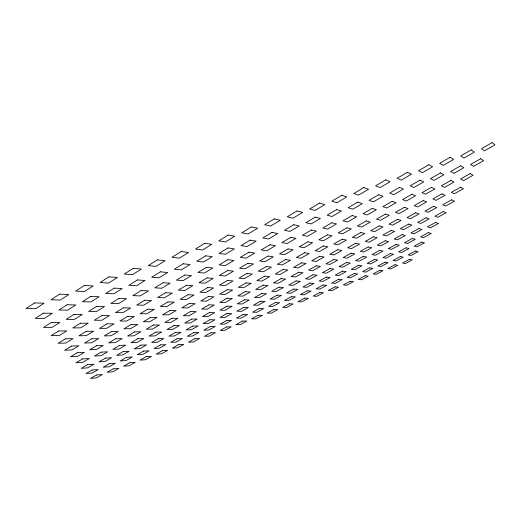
<?xml version="1.0" encoding="UTF-8"?>
<svg xmlns="http://www.w3.org/2000/svg" width="521" height="521" viewBox="0 0 521 521"><rect width="100%" height="100%" fill="white"/><g stroke="black" fill="none" stroke-linecap="round" stroke-linejoin="round"><path stroke-width="0.78" d="M34.503 302.942L26.05 308.51L35.715 308.686L44.122 303.196L34.503 302.942M59.576 294.157L50.986 299.757L60.254 300.057L68.785 294.534L59.576 294.157M84.389 285.456L75.669 291.096L84.552 291.513L93.213 285.957L84.389 285.456M43.302 313.167L35.181 318.409L44.278 318.442L52.354 313.271L43.302 313.167M108.961 276.846L100.11 282.519L108.609 283.046L117.394 277.465L108.961 276.846M67.17 304.739L58.925 310.015L67.665 310.158L75.858 304.961L67.17 304.739M133.285 268.322L124.311 274.026L132.438 274.671L141.347 269.051L133.285 268.322M90.804 296.397L82.442 301.698L90.83 301.952L99.14 296.723L90.804 296.397M51.319 322.486L43.503 327.435L52.1 327.351L59.869 322.466L51.319 322.486M157.375 259.881L148.277 265.612L156.033 266.368L165.059 260.721L157.375 259.881M114.216 288.126L105.737 293.46L113.78 293.824L122.201 288.562L114.216 288.126M74.086 314.384L66.16 319.366L74.431 319.386L82.311 314.469L74.086 314.384M181.223 251.526L172.008 257.283L179.406 258.155L188.543 252.477L181.223 251.526M137.407 279.94L128.811 285.3L136.515 285.769L145.046 280.48L137.407 279.94M96.652 306.368L88.616 311.376L96.567 311.493L104.545 306.55L96.652 306.368M58.652 331.004L51.117 335.693L59.264 335.517L66.753 330.881L58.652 331.004M204.838 243.248L195.505 249.038L202.552 250.015L211.8 244.31L204.838 243.248M160.377 271.825L151.67 277.218L159.042 277.791L167.677 272.476L160.377 271.825M119.009 298.416L110.869 303.45L118.501 303.671L126.583 298.702L119.009 298.416M80.423 323.215L72.79 327.93L80.638 327.846L88.218 323.189L80.423 323.215M228.224 235.056L218.774 240.871L225.476 241.952L234.834 236.221L228.224 235.056M183.131 263.789L174.32 269.214L181.36 269.885L190.1 264.538L183.131 263.789M141.165 290.536L132.92 295.602L140.24 295.921L148.426 290.92L141.165 290.536M102.005 315.492L94.275 320.239L101.823 320.246L109.508 315.563L102.005 315.492M65.379 338.832L58.118 343.287L65.854 343.02L73.077 338.624L65.379 338.832M251.382 226.941L241.829 232.783L248.178 233.968L257.654 228.211L251.382 226.941M205.678 255.831L196.756 261.281L203.47 262.05L212.321 256.677L205.678 255.831M163.119 282.734L154.77 287.82L161.784 288.237L170.074 283.216L163.119 282.734M123.399 307.839L115.571 312.607L122.832 312.711L130.608 307.996L123.399 307.839M86.239 331.33L78.886 335.804L86.343 335.628L93.656 331.206L86.239 331.33M274.32 218.898L264.655 224.772L270.673 226.055L280.252 220.272L274.32 218.898M228.009 247.944L218.983 253.421L225.385 254.287L234.333 248.895L228.009 247.944M184.877 274.997L176.43 280.109L183.145 280.624L191.526 275.57L184.877 274.997M144.604 300.252L136.684 305.046L143.659 305.234L151.526 300.5L144.604 300.252M106.922 323.886L99.478 328.386L106.662 328.302L114.066 323.847L106.922 323.886M71.585 346.048L64.571 350.281L71.931 349.949L78.912 345.762L71.585 346.048M297.035 210.94L287.266 216.834L292.952 218.221L302.636 212.412L297.035 210.94M250.139 240.129L241.008 245.632L247.097 246.596L256.143 241.177L250.139 240.129M206.44 267.325L197.895 272.47L204.317 273.069L212.789 267.996L206.44 267.325M165.632 292.73L157.616 297.55L164.31 297.83L172.269 293.069L165.632 292.73M127.437 316.501L119.895 321.027L126.818 321.027L134.307 316.553L127.437 316.501M91.605 338.806L84.5 343.065L91.611 342.818L98.671 338.598L91.605 338.806M319.536 203.053L309.663 208.973L315.029 210.458L324.804 204.629L319.536 203.053M272.06 232.392L262.831 237.915L268.615 238.976L277.758 233.532L272.06 232.392M227.814 259.732L219.172 264.896L225.3 265.586L233.87 260.487L227.814 259.732M186.479 285.267L178.371 290.112L184.786 290.484L192.835 285.697L186.479 285.267M147.775 309.181L140.149 313.733L146.805 313.818L154.379 309.318L147.775 309.181M111.461 331.616L104.272 335.902L111.136 335.739L118.28 331.499L111.461 331.616M77.323 352.71L70.537 356.755L77.564 356.364L84.311 352.365L77.323 352.71M341.822 195.245L331.844 201.191L336.892 202.767L346.771 196.912L341.822 195.245M293.779 224.72L284.459 230.269L289.936 231.422L299.178 225.951L293.779 224.72M248.992 252.197L240.266 257.387L246.107 258.169L254.762 253.05L248.992 252.197M207.143 277.875L198.944 282.74L205.092 283.196L213.226 278.39L207.143 277.875M167.944 301.926L160.234 306.498L166.635 306.667L174.294 302.141L167.944 301.926M131.155 324.492L123.887 328.803L130.504 328.712L137.726 324.453L131.155 324.492M96.561 345.716L89.703 349.78L96.489 349.467L103.314 345.449L96.561 345.716M363.899 187.508L353.818 193.473L358.559 195.147L368.536 189.273L363.899 187.508M315.303 217.12L305.886 222.688L311.07 223.932L320.402 218.442L315.303 217.12M269.989 244.733L261.171 249.943L266.726 250.816L275.472 245.671L269.989 244.733M227.631 270.542L219.348 275.433L225.222 275.974L233.447 271.141L227.631 270.542M187.951 294.723L180.155 299.321L186.297 299.568L194.04 295.029L187.951 294.723M150.693 317.426L143.347 321.757L149.716 321.744L157.016 317.465L150.693 317.426M115.655 338.774L108.713 342.864L115.271 342.623L122.174 338.578L115.655 338.774M385.768 179.843L375.589 185.834L380.024 187.599L390.092 181.699L385.768 179.843M82.637 358.897L76.073 362.759L82.787 362.316L89.319 358.494L82.637 358.897M336.631 209.585L327.123 215.18L332.014 216.515L341.437 210.998L336.631 209.585M290.803 237.329L281.887 242.571L287.175 243.522L296.006 238.357L290.803 237.329M247.944 263.274L239.575 268.185L245.189 268.81L253.493 263.958L247.944 263.274M207.788 287.585L199.914 292.203L205.808 292.535L213.623 287.97L207.788 287.585M170.08 310.412L162.65 314.762L168.784 314.834L176.163 310.529L170.08 310.412M134.6 331.89L127.586 335.993L133.917 335.83L140.891 331.766L134.6 331.89M407.429 172.256L397.158 178.267L401.294 180.123L411.453 174.203L407.429 172.256M101.165 352.131L94.522 356.012L101.022 355.648L107.626 351.799L101.165 352.131M357.771 202.122L348.171 207.742L352.776 209.162L362.284 203.626L357.771 202.122M311.434 229.995L302.434 235.258L307.442 236.293L316.364 231.109L311.434 229.995M268.094 256.065L259.634 261.001L264.994 261.705L273.375 256.833L268.094 256.065M227.462 280.5L219.51 285.143L225.157 285.554L233.056 280.969L227.462 280.5M189.305 303.456L181.803 307.826L187.697 307.976L195.154 303.652L189.305 303.456M153.402 325.052L146.31 329.181L152.412 329.096L159.465 325.006L153.402 325.052M428.887 164.734L418.526 170.764L422.362 172.712L432.612 166.766L428.887 164.734M119.55 345.416L112.836 349.317L119.12 349.024L125.795 345.156L119.55 345.416M378.715 194.73L369.024 200.364L373.349 201.874L382.948 196.313L378.715 194.73M87.58 364.641L81.217 368.34L87.652 367.859L93.982 364.199L87.58 364.641M331.884 222.727L322.799 228.003L327.54 229.129L336.54 223.919L331.884 222.727M288.067 248.921L279.53 253.877L284.629 254.665L293.095 249.767L288.067 248.921M246.98 273.479L238.944 278.142L244.349 278.631L252.327 274.02L246.98 273.479M208.387 296.553L200.806 300.949L206.466 301.171L213.994 296.82L208.387 296.553M172.054 318.272L164.89 322.421L170.777 322.408L177.895 318.298L172.054 318.272M450.151 157.283L439.698 163.334L443.247 165.365L453.583 159.406L450.151 157.283M137.798 338.748L131.018 342.675L137.088 342.447L143.829 338.565L137.798 338.748M399.47 187.397L389.695 193.057L393.746 194.646L403.423 189.071L399.47 187.397M105.444 358.09L99.01 361.808L105.242 361.398L111.637 357.712L105.444 358.09M352.157 215.518L342.987 220.819L347.468 222.024L356.553 216.795L352.157 215.518M307.872 241.835L299.256 246.811L304.101 247.677L312.646 242.76L307.872 241.835M266.342 266.511L258.227 271.194L263.392 271.76L271.441 267.13L266.342 266.511M227.312 289.702L219.654 294.118L225.092 294.417L232.692 290.047L227.312 289.702M190.569 311.538L183.333 315.713L188.993 315.765L196.183 311.643L190.569 311.538M471.212 149.898L460.675 155.974L463.937 158.091L474.364 152.106L471.212 149.898M155.909 332.137L149.058 336.078L154.919 335.921L161.731 332.02L155.909 332.137M420.043 180.136L410.183 185.808L413.961 187.488L423.723 181.888L420.043 180.136M123.171 351.59L116.671 355.329L122.702 354.983L129.162 351.278L123.171 351.59M372.255 208.367L363 213.695L367.22 214.978L376.39 209.729L372.255 208.367M92.191 370.001L86.024 373.544L92.191 373.029L98.332 369.519L92.191 370.001M327.514 234.802L318.819 239.803L323.417 240.748L332.04 235.811L327.514 234.802M285.541 259.601L277.348 264.303L282.278 264.942L290.405 260.298L285.541 259.601M246.088 282.91L238.357 287.345L243.567 287.716L251.239 283.326L246.088 282.91M208.941 304.863L201.634 309.051L207.078 309.174L214.339 305.032L208.941 304.863M492.084 142.585L481.463 148.68L484.445 150.875L494.95 144.877L492.084 142.585M173.89 325.566L166.967 329.532L172.627 329.441L179.504 325.521L173.89 325.566M440.434 172.933L430.489 178.631L434 180.39L443.846 174.769L440.434 172.933M140.774 345.136L134.21 348.894L140.038 348.614L146.564 344.889L140.774 345.136M392.176 201.288L382.844 206.629L386.81 207.99L396.058 202.721L392.176 201.288M109.43 363.651L103.197 367.22L109.176 366.764L115.375 363.235L109.43 363.651M346.993 227.833L338.214 232.854L342.577 233.87L351.271 228.921L346.993 227.833M304.59 252.75L296.325 257.472L301.021 258.182L309.214 253.519L304.59 252.75M264.72 276.169L256.918 280.624L261.907 281.066L269.65 276.658L264.72 276.169M227.169 298.233L219.79 302.44L225.033 302.636L232.353 298.474L227.169 298.233M191.735 319.054L184.753 323.033L190.204 323.013L197.146 319.073L191.735 319.054M460.642 165.795L450.619 171.513L453.869 173.35L463.788 167.716L460.642 165.795M158.247 338.728L151.624 342.499L157.257 342.284L163.848 338.546L158.247 338.728M411.935 194.261L402.525 199.621L406.237 201.067L415.556 195.779L411.935 194.261M126.551 357.347L120.253 360.936L126.043 360.545L132.308 356.996L126.551 357.347M366.309 220.924L357.458 225.958L361.574 227.058L370.346 222.083L366.309 220.924M96.496 375.003L90.511 378.415L96.437 377.868L102.396 374.488L96.496 375.003M323.482 245.951L315.14 250.692L319.607 251.474L327.878 246.791L323.482 245.951M283.209 269.481L275.335 273.955L280.103 274.469L287.918 270.041L283.209 269.481M245.261 291.656L237.817 295.882L242.845 296.149L250.236 291.968L245.261 291.656M209.449 312.58L202.402 316.586L207.651 316.631L214.659 312.665L209.449 312.58M480.675 158.723L470.574 164.46L473.563 166.375L483.56 160.722L480.675 158.723M175.597 332.365L168.908 336.156L174.353 336.006L181.002 332.248L175.597 332.365M431.518 187.3L422.036 192.679L425.501 194.196L434.898 188.889L431.518 187.3M143.549 351.089L137.192 354.697L142.8 354.365L149.123 350.796L143.549 351.089M385.462 214.066L376.54 219.126L380.421 220.292L389.265 215.303L385.462 214.066M113.161 368.848L107.111 372.274L112.862 371.792L118.879 368.393L113.161 368.848M342.225 239.204L333.811 243.965L338.057 244.824L346.393 240.116L342.225 239.204M301.548 262.845L293.61 267.338L298.162 267.918L306.042 263.476L301.548 262.845M263.222 285.124L255.707 289.376L260.533 289.702L267.989 285.501L263.222 285.124M227.039 306.159L219.921 310.177L224.974 310.288L232.04 306.309L227.039 306.159M192.822 326.048L186.075 329.858L191.324 329.767L198.039 325.996L192.822 326.048M450.939 180.39L441.378 185.789L444.602 187.384L454.071 182.057L450.939 180.39M160.429 344.876L154.014 348.497L159.439 348.23L165.821 344.642L160.429 344.876M404.465 207.273L395.465 212.347L399.119 213.584L408.034 208.576L404.465 207.273M129.703 362.733L123.601 366.178L129.175 365.749L135.252 362.336L129.703 362.733M360.819 232.509L352.339 237.289L356.357 238.221L364.765 233.499L360.819 232.509M319.751 256.26L311.74 260.774L316.084 261.418L324.029 256.964L319.751 256.26M281.04 278.644L273.466 282.91L278.084 283.307L285.606 279.093L281.04 278.644M244.492 299.783L237.315 303.821L242.174 303.997L249.305 299.998L244.492 299.783M209.93 319.77L203.118 323.6L208.185 323.574L214.952 319.783L209.93 319.77M470.196 173.545L460.564 178.964L463.547 180.631L473.088 175.284L470.196 173.545M177.192 338.702L170.719 342.343L175.961 342.134L182.402 338.533L177.192 338.702M423.306 200.526L414.241 205.619L417.666 206.935L426.647 201.907L423.306 200.526M146.141 356.664L139.98 360.122L145.379 359.75L151.513 356.325L146.141 356.664M379.262 225.873L370.711 230.673L374.514 231.669L382.987 226.928L379.262 225.873M337.81 249.728L329.734 254.255L333.863 254.971L341.874 250.497L337.81 249.728M298.728 272.216L291.089 276.501L295.505 276.964L303.092 272.724L298.728 272.216M261.822 293.453L254.58 297.511L259.25 297.745L266.439 293.733L261.822 293.453M226.915 313.544L220.038 317.393L224.922 317.426L231.754 313.616L226.915 313.544M193.845 332.574L187.306 336.227L192.379 336.084L198.872 332.463L193.845 332.574M441.997 193.838L432.86 198.95L436.057 200.331L445.11 195.29L441.997 193.838M162.467 350.626L156.248 354.104L161.484 353.792L167.664 350.346L162.467 350.626M397.562 219.289L388.946 224.102L392.534 225.17L401.072 220.409L397.562 219.289M355.732 243.242L347.592 247.788L351.519 248.569L359.594 244.075L355.732 243.242M316.286 265.834L308.582 270.132L312.802 270.66L320.448 266.407L316.286 265.834M279.028 287.169L271.728 291.246L276.202 291.545L283.45 287.514L279.028 287.169M243.776 307.357L236.847 311.226L241.542 311.317L248.432 307.494L243.776 307.357M210.373 326.485L203.783 330.158L208.68 330.073L215.232 326.433L210.373 326.485M460.538 187.208L451.329 192.334L454.312 193.786L463.43 188.726L460.538 187.208M178.683 344.635L172.412 348.132L177.472 347.878L183.711 344.414L178.683 344.635M415.719 212.757L407.038 217.589L410.411 218.722L419.014 213.949L415.719 212.757M373.518 236.808L365.312 241.373L369.037 242.219L377.171 237.706L373.518 236.808M333.714 259.497L325.951 263.815L329.975 264.407L337.68 260.135L333.714 259.497M296.11 280.93L288.745 285.026L293.036 285.384L300.343 281.34L296.11 280.93M260.52 301.216L253.532 305.098L258.051 305.254L264.994 301.412L260.52 301.216M226.798 320.441L220.149 324.127L224.87 324.101L231.48 320.448L226.798 320.441M194.795 338.683L188.465 342.193L193.363 341.997L199.654 338.52L194.795 338.683M433.733 206.27L424.986 211.122L428.151 212.321L436.819 207.527L433.733 206.27M391.167 230.425L382.902 235.004L386.419 235.915L394.618 231.389L391.167 230.425M351.011 253.206L343.183 257.543L347.019 258.195L354.781 253.909L351.011 253.206M313.069 274.743L305.645 278.846L309.748 279.269L317.113 275.205L313.069 274.743M277.152 295.12L270.099 299.015L274.443 299.23L281.444 295.374L277.152 295.12M243.105 314.437L236.404 318.142L240.956 318.168L247.618 314.495L243.105 314.437M210.797 332.769L204.414 336.299L209.149 336.156L215.492 332.659L210.797 332.769M451.603 199.836L442.791 204.707L445.755 205.971L454.481 201.165L451.603 199.836M408.685 224.082L400.356 228.68L403.677 229.657L411.935 225.111L408.685 224.082M368.184 246.967L360.298 251.317L363.938 252.027L371.766 247.729L368.184 246.967M329.904 268.589L322.421 272.717L326.341 273.199L333.766 269.116L329.904 268.589M293.662 289.064L286.557 292.978L290.725 293.251L297.784 289.376L293.662 289.064M259.308 308.471L252.548 312.19L256.931 312.274L263.646 308.588L259.308 308.471M226.687 326.895L220.253 330.438L224.825 330.353L231.226 326.843L226.687 326.895M426.067 217.798L417.679 222.408L420.805 223.444L429.128 218.885L426.067 217.798M385.227 240.767L377.282 245.137L380.74 245.912L388.62 241.594L385.227 240.767M346.615 262.486L339.08 266.628L342.825 267.169L350.301 263.072L346.615 262.486M310.06 283.053L302.903 286.98L306.895 287.305L314.007 283.417L310.06 283.053M275.394 302.551L268.582 306.283L272.802 306.42L279.569 302.721L275.394 302.551M242.48 321.06L235.993 324.616L240.409 324.583L246.856 321.06L242.48 321.06M443.319 211.552L434.872 216.182L437.809 217.283L446.184 212.705L443.319 211.552M402.147 234.619L394.143 238.996L397.412 239.836L405.351 235.499L402.147 234.619M363.215 256.423L355.622 260.578L359.184 261.177L366.719 257.068L363.215 256.423M326.341 277.081L319.132 281.021L322.955 281.405L330.119 277.504L326.341 277.081M291.376 296.664L284.512 300.415L288.569 300.61L295.381 296.892L291.376 296.664M258.169 315.264L251.63 318.839L255.883 318.859L262.382 315.316L258.169 315.264M418.943 228.511L410.887 232.907L413.974 233.799L421.964 229.455L418.943 228.511M379.692 250.406L372.046 254.574L375.439 255.231L383.026 251.109L379.692 250.406M342.512 271.148L335.25 275.108L338.904 275.55L346.12 271.63L342.512 271.148M307.247 290.822L300.33 294.586L304.225 294.834L311.096 291.102L307.247 290.822M273.753 309.507L267.162 313.095L271.259 313.167L277.81 309.611L273.753 309.507M435.621 222.447L427.5 226.863L430.411 227.814L438.461 223.45L435.621 222.447M396.058 244.434L388.353 248.615L391.571 249.331L399.216 245.189L396.058 244.434M358.572 265.254L351.258 269.233L354.749 269.728L362.01 265.795L358.572 265.254M323.013 285.013L316.052 288.797L319.783 289.096L326.7 285.352L323.013 285.013M289.233 303.789L282.597 307.39L286.537 307.514L293.134 303.945L289.233 303.789M412.306 238.494L404.55 242.695L407.598 243.463L415.289 239.308L412.306 238.494M374.527 259.406L367.155 263.398L370.483 263.945L377.797 259.999L374.527 259.406M338.676 279.249L331.662 283.046L335.237 283.398L342.199 279.64L338.676 279.249M304.616 298.103L297.927 301.718L301.718 301.893L308.36 298.312L304.616 298.103M428.438 232.607L420.629 236.821L423.508 237.641L431.251 233.473L428.438 232.607M390.366 253.597L382.942 257.602L386.107 258.208L393.472 254.241L390.366 253.597M354.234 273.518L347.168 277.328L350.587 277.739L357.601 273.961L354.234 273.518M319.894 292.457L313.16 296.084L316.801 296.312L323.495 292.717L319.894 292.457M406.1 247.827L398.63 251.845L401.632 252.503L409.05 248.524L406.1 247.827M369.689 267.833L362.57 271.656L365.84 272.112L372.899 268.328L369.689 267.833M335.081 286.843L328.295 290.49L331.792 290.764L338.526 287.156L335.081 286.843M421.723 242.096L414.202 246.127L417.054 246.837L424.517 242.845L421.723 242.096M385.039 262.18L377.875 266.016L380.988 266.524L388.099 262.727L385.039 262.18M350.164 281.275L343.332 284.928L346.68 285.254L353.466 281.633L350.164 281.275M400.291 256.566L393.081 260.415L396.045 260.969L403.202 257.159L400.291 256.566M365.149 275.733L358.279 279.406L361.476 279.777L368.308 276.143L365.149 275.733M415.439 250.985L408.184 254.847L410.997 255.459L418.2 251.63L415.439 250.985M380.043 270.23L373.121 273.916L376.182 274.333L383.052 270.686L380.043 270.23M394.84 264.766L387.871 268.458L390.796 268.927L397.705 265.267L394.84 264.766M409.539 259.328L402.531 263.04L405.312 263.554L412.267 259.881L409.539 259.328"/></g></svg>
